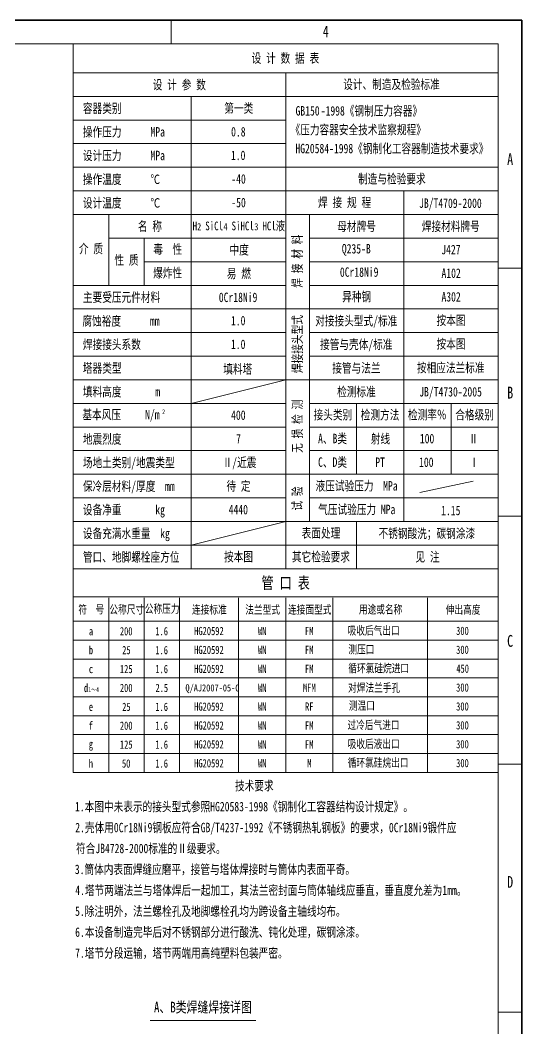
# Model space of a CAD drawing. Header units: millimetres. Extents: x -55641 to 52612, y -23263 to -5715.
# Drawn here: x 49683 to 49895.5, y -6142 to -5714.9 of the extents above; entities that cross this region are included whole.
import ezdxf

# ---------------------------------------------------------------- set-up
doc = ezdxf.new("R2010")
doc.units = ezdxf.units.MM
doc.header["$MEASUREMENT"] = 0
for name, color, linetype, lineweight in [('AM_8', 7, 'Continuous', 35), ('图层1', 1, 'Continuous', 20), ('粗实线', 7, 'Continuous', 35), ('细实线', 1, 'Continuous', 18)]:
    doc.layers.add(name, color=color, linetype=linetype, lineweight=lineweight)
doc.styles.add('1', font='SimSun.ttf', dxfattribs={"width": 0.75, "height": 3})
doc.styles.add('模板字体', font='SIMFANG.TTF', dxfattribs={"width": 0.75})

msp = doc.modelspace()

# ---------------------------------------------------------------- linework, layer by layer
at = {"layer": '粗实线', "color": 7}
for p, q in [((49895.46, -5714.94), (49301.46, -5714.94)), ((49895.46, -6555.94), (49895.46, -5714.94))]:
    msp.add_line(p, q, dxfattribs=at)
at = {"layer": '细实线', "color": 7}
for p, q in [((49746.96, -5714.94), (49746.96, -5724.94)), ((49885.46, -5724.94), (49326.46, -5724.94)), ((49705.46, -6033.47), (49705.46, -5724.94)), ((49885.46, -6545.94), (49885.46, -5724.94)), ((49705.46, -5737.22), (49885.46, -5737.22)), ((49795.46, -5947.22), (49795.46, -5737.22)), ((49705.46, -5747.22), (49885.46, -5747.22)), ((49755.46, -5947.22), (49755.46, -5747.22)), ((49705.46, -5757.22), (49795.46, -5757.22)), ((49705.46, -5767.22), (49795.46, -5767.22)), ((49705.46, -5777.22), (49885.46, -5777.22)), ((49705.46, -5787.22), (49885.46, -5787.22)), ((49845.46, -5927.22), (49845.46, -5787.22)), ((49705.46, -5797.22), (49885.46, -5797.22)), ((49720.46, -5827.22), (49720.46, -5797.22)), ((49805.46, -5927.22), (49805.46, -5797.22)), ((49720.46, -5807.22), (49795.46, -5807.22)), ((49735.46, -5827.22), (49735.46, -5807.22)), ((49805.46, -5807.22), (49885.46, -5807.22)), ((49735.46, -5817.22), (49795.46, -5817.22)), ((49805.46, -5817.22), (49885.46, -5817.22)), ((49895.46, -5819.94), (49885.46, -5819.94)), ((49705.46, -5827.22), (49795.46, -5827.22)), ((49805.46, -5827.22), (49885.46, -5827.22)), ((49705.46, -5837.22), (49885.46, -5837.22)), ((49705.46, -5847.22), (49795.46, -5847.22)), ((49805.46, -5847.22), (49885.46, -5847.22)), ((49705.46, -5857.22), (49795.46, -5857.22)), ((49805.46, -5857.22), (49885.46, -5857.22)), ((49705.46, -5867.22), (49885.46, -5867.22)), ((49755.46, -5877.22), (49795.46, -5867.22)), ((49705.46, -5877.22), (49795.46, -5877.22)), ((49805.46, -5877.22), (49885.46, -5877.22)), ((49825.46, -5907.22), (49825.46, -5877.22)), ((49865.46, -5907.22), (49865.46, -5877.22)), ((49705.46, -5887.22), (49795.46, -5887.22)), ((49805.46, -5887.22), (49885.46, -5887.22)), ((49705.46, -5897.22), (49795.46, -5897.22)), ((49805.46, -5897.22), (49885.46, -5897.22)), ((49705.46, -5907.22), (49885.46, -5907.22)), ((49852.31, -5914.89), (49874.84, -5910.15)), ((49705.46, -5917.22), (49795.46, -5917.22)), ((49805.46, -5917.22), (49885.46, -5917.22)), ((49705.46, -5927.22), (49885.46, -5927.22)), ((49755.46, -5937.22), (49795.46, -5927.22)), ((49825.46, -5927.22), (49825.46, -5947.22)), ((49895.46, -5924.94), (49885.46, -5924.94)), ((49705.46, -5937.22), (49885.46, -5937.22)), ((49705.46, -5947.22), (49885.46, -5947.22)), ((49705.46, -5959.06), (49885.46, -5959.06)), ((49720.46, -6033.47), (49720.46, -5959.47)), ((49735.46, -6033.47), (49735.46, -5959.47)), ((49750.46, -6033.47), (49750.46, -5959.47)), ((49775.46, -6033.47), (49775.46, -5959.47)), ((49795.46, -6033.47), (49795.46, -5959.47)), ((49815.46, -6033.47), (49815.46, -5959.47)), ((49855.46, -6033.47), (49855.46, -5959.47)), ((49705.46, -5969.47), (49885.46, -5969.47)), ((49705.46, -5977.47), (49885.46, -5977.47)), ((49705.46, -5985.47), (49885.46, -5985.47)), ((49705.46, -5993.47), (49885.46, -5993.47)), ((49705.46, -6001.47), (49885.46, -6001.47)), ((49705.46, -6009.47), (49885.46, -6009.47)), ((49705.46, -6017.47), (49885.46, -6017.47)), ((49705.46, -6025.47), (49885.46, -6025.47)), ((49895.46, -6029.94), (49885.46, -6029.94)), ((49705.46, -6033.47), (49885.46, -6033.47)), ((49895.46, -6134.94), (49885.46, -6134.94)), ((49737.99, -6138.48), (49782.84, -6138.48))]:
    msp.add_line(p, q, dxfattribs=at)

# ---------------------------------------------------------------- texts
at = {"color": 7, "style": '模板字体', "width": 0.75}
msp.add_text('Q/AJ2007-05-0', height=3, dxfattribs=at).set_placement((49752.97, -5999.17))
at = {"layer": 'AM_8', "color": 7, "width": 0.75}
for s, height, style, p in [('设 计 数 据 表', 4, '模板字体', (49781.01, -5733)), ('设 计 参 数', 4, '模板字体', (49739.13, -5744.26)), ('设计、制造及检验标准', 4, '模板字体', (49819.79, -5744.09)), ('  容器类别', 4, '模板字体', (49705.46, -5754.24)), ('第一类', 4, '模板字体', (49769.42, -5754.16)), ('GB150', 4, '模板字体', (49799.61, -5755.33)), ('-1998《钢制压力容器》', 4, '模板字体', (49810.28, -5755.33)), ('  操作压力      MPa', 4.0005, '模板字体', (49705.46, -5764.23)), ('0.8', 4, '模板字体', (49772.32, -5764.17)), (' 《压力容器安全技术监察规程》', 4, '模板字体', (49795.46, -5763.3)), ('  设计压力      MPa', 4.0005, '模板字体', (49705.46, -5774.23)), ('  HG20584-1998《钢制化工容器制造技术要求》', 4, '模板字体', (49795.46, -5771.27)), ('1.0', 4, '模板字体', (49772.26, -5774.17)), ('  操作温度      ℃', 4, '模板字体', (49705.46, -5784.3)), ('-40', 4, '模板字体', (49772.41, -5784.17)), ('制造与检验要求', 4, '模板字体', (49826.08, -5784.1)), ('  设计温度      ℃', 4.0005, '模板字体', (49705.46, -5794.3)), ('-50', 4, '模板字体', (49772.41, -5794.17)), ('焊 接 规 程', 4, '模板字体', (49809.14, -5794.1)), ('JB/T4709-2000', 4, '模板字体', (49851.94, -5794.43)), ('名 称', 4, '模板字体', (49732.82, -5804.16)), (' HCl液', 3.697, '模板字体', (49783.7, -5803.91)), ('母材牌号', 4, '模板字体', (49817.27, -5804.24)), ('焊接材料牌号', 4, '模板字体', (49853.11, -5804.23)), ('H', 3.7, '模板字体', (49756, -5803.91)), ('2', 3, '模板字体', (49757.92, -5803.91)), (' SiCl', 3.699, '模板字体', (49759.47, -5803.91)), ('4', 3, '模板字体', (49769.07, -5803.91)), (' SiHCl', 3.698, '模板字体', (49770.63, -5803.91)), ('3', 3, '模板字体', (49782.14, -5803.91)), ('介 质', 4, '模板字体', (49707.85, -5813.71)), ('毒  性', 4, '模板字体', (49739.34, -5813.92)), ('中度', 4, '模板字体', (49771.64, -5814.17)), ('Q235-B', 4, '模板字体', (49819.22, -5813.72)), ('J427', 4, '模板字体', (49861.34, -5814.07)), ('性 质', 4, '模板字体', (49722.89, -5818.48)), ('爆炸性', 4, '模板字体', (49739.33, -5823.94)), ('易 燃', 4, '模板字体', (49770.48, -5824.17)), ('0Cr18Ni9', 4, '模板字体', (49818.4, -5823.61)), ('A102', 4, '模板字体', (49861.42, -5824.07)), ('  主要受压元件材料', 4, '模板字体', (49705.46, -5834.24)), ('异种钢', 4, '模板字体', (49819.37, -5834.01)), ('0Cr18Ni9', 4, '模板字体', (49767.12, -5834.3)), ('A302', 4, '模板字体', (49861.42, -5834.07)), (' 腐蚀裕度      mm', 4.0005, '模板字体', (49707.28, -5844.3)), ('1.0', 4, '模板字体', (49772.26, -5844.17)), ('对接接头型式/标准', 4, '模板字体', (49807.94, -5844.22)), ('按本图', 4, '模板字体', (49859.32, -5844.01)), ('  焊接接头系数', 4, '模板字体', (49705.46, -5854.23)), ('1.0', 4, '模板字体', (49772.26, -5854.17)), ('接管与壳体/标准', 4, '模板字体', (49809.98, -5854.23)), ('按本图', 4, '模板字体', (49859.32, -5854.01)), ('  塔器类型', 4, '模板字体', (49705.46, -5864.25)), ('接管与法兰', 4, '模板字体', (49815.17, -5864.2)), ('按相应法兰标准', 4, '模板字体', (49851.02, -5864.07)), ('填料塔', 4, '模板字体', (49769.01, -5864.63)), ('  填料高度       m', 4.0005, '模板字体', (49705.46, -5874.27)), ('检测标准', 4, '模板字体', (49817.22, -5874.25)), ('JB/T4730-2005', 4, '模板字体', (49852.01, -5874.28)), (' 基本风压     N/m', 4.0005, '模板字体', (49707.28, -5883.94)), ('2', 2, '模板字体', (49743.11, -5881.73)), ('400', 4, '模板字体', (49772.32, -5884.17)), ('接头类别', 4, '模板字体', (49807.24, -5884)), ('检测方法', 4, '模板字体', (49827.22, -5884.04)), ('检测率％', 4, '模板字体', (49847.22, -5884.01)), ('合格级别', 4, '模板字体', (49867.27, -5884.01)), ('A、B类', 4, '模板字体', (49809.15, -5894.07)), ('射线', 4, '模板字体', (49831.48, -5894.17)), ('  地震烈度', 4, '模板字体', (49705.46, -5894.3)), ('7', 4, '模板字体', (49774.43, -5894.17)), ('100', 4, '模板字体', (49852.26, -5894.11)), ('Ⅱ', 4, '模板字体', (49872.94, -5894.18)), ('  场地土类别/地震类型', 4.0005, '模板字体', (49705.46, -5904.25)), ('Ⅱ/近震', 4, '模板字体', (49768.7, -5904.18)), ('C、D类', 4, '模板字体', (49809.15, -5904.07)), ('PT', 4, '模板字体', (49833.39, -5904.11)), ('100', 4, '模板字体', (49851.94, -5904.09)), ('Ⅰ', 4, '模板字体', (49873.19, -5904.18)), ('  保冷层材料/厚度  mm', 4.0005, '模板字体', (49705.46, -5914.27)), ('待 定', 4, '模板字体', (49770.34, -5914.17)), ('液压试验压力  MPa', 4, '模板字体', (49808.1, -5914.11)), ('  设备净重       kg', 4.0005, '模板字体', (49705.46, -5924.24)), ('4440', 4, '模板字体', (49771.28, -5924.17)), ('气压试验压力 MPa', 4, '模板字体', (49809.18, -5924.11)), ('1.15', 4, '模板字体', (49861.29, -5924.54)), ('  设备充满水重量  kg', 4.0005, '模板字体', (49705.46, -5934.25)), ('表面处理', 4, '模板字体', (49802.22, -5934.08)), ('不锈钢酸洗；碳钢涂漆', 4, '模板字体', (49834.78, -5934.23)), ('  管口、地脚螺栓座方位', 4.0005, '模板字体', (49705.46, -5944.23)), ('按本图', 4, '模板字体', (49769.32, -5944.12)), ('其它检验要求', 4, '模板字体', (49798.09, -5944.14)), ('见 注', 4, '模板字体', (49850.41, -5944.18)), ('管 口 表', 5, '模板字体', (49785.2, -5955.72)), ('公称压力', 3.5, '模板字体', (49735.76, -5965.93)), ('用途或名称', 3.5, '模板字体', (49826.45, -5966.2)), ('符  号', 3.5, '模板字体', (49707.63, -5966.21)), ('公称尺寸', 3.5, '模板字体', (49720.76, -5966.23)), ('连接标准', 3.5, '模板字体', (49755.77, -5966.27)), ('法兰型式', 3.5, '模板字体', (49778.33, -5966.32)), ('连接面型式', 3.5, '模板字体', (49796.45, -5966.28)), ('伸出高度', 3.5, '模板字体', (49863.23, -5966.3)), ('a', 3.5, '模板字体', (49712.09, -5975.42)), ('200', 3.5, '模板字体', (49725.2, -5975.42)), ('1.6', 3.5, '模板字体', (49740.22, -5975.42)), ('HG20592', 3.5, '模板字体', (49756.68, -5975.33)), ('WN', 3.5, '模板字体', (49783.7, -5975.34)), ('FM', 3.5, '模板字体', (49803.6, -5975.34)), ('吸收后气出口', 3.5, '模板字体', (49821.68, -5975.15)), ('300', 3.5, '模板字体', (49867.63, -5975.26)), ('测压口', 3.5, '模板字体', (49821.98, -5983.13)), ('b', 3.5, '模板字体', (49712.06, -5983.42)), ('25', 3.5, '模板字体', (49726.17, -5983.42)), ('1.6', 3.5, '模板字体', (49740.22, -5983.42)), ('HG20592', 3.5, '模板字体', (49756.68, -5983.33)), ('WN', 3.5, '模板字体', (49783.7, -5983.34)), ('FM', 3.5, '模板字体', (49803.6, -5983.34)), ('300', 3.5, '模板字体', (49867.63, -5983.26)), ('HG20592', 3.5, '模板字体', (49756.68, -5991.33)), ('循环氯硅烷进口', 3.5, '模板字体', (49821.96, -5991.13)), ('450', 3.5, '模板字体', (49867.71, -5991.26)), ('c', 3.5, '模板字体', (49712.06, -5991.42)), ('125', 3.5, '模板字体', (49725.22, -5991.42)), ('1.6', 3.5, '模板字体', (49740.22, -5991.42)), ('WN', 3.5, '模板字体', (49783.7, -5991.34)), ('FM', 3.5, '模板字体', (49803.6, -5991.34)), ('d', 3.5, '模板字体', (49709.98, -5999.42)), ('200', 3.5, '模板字体', (49725.2, -5999.42)), ('2.5', 3.5, '模板字体', (49740.27, -5999.42)), ('WN', 3.5, '模板字体', (49783.7, -5999.34)), ('MFM', 3.5, '模板字体', (49802.76, -5999.34)), ('对焊法兰手孔 ', 3.5, '模板字体', (49821.85, -5999.36)), ('300', 3.5, '模板字体', (49867.63, -5999.26)), ('1～4', 2, '模板字体', (49711.8, -5999.42)), ('e', 3.5, '模板字体', (49712.05, -6007.42)), ('25', 3.5, '模板字体', (49726.17, -6007.42)), ('1.6', 3.5, '模板字体', (49740.22, -6007.42)), ('HG20592', 3.5, '模板字体', (49756.68, -6007.33)), ('WN', 3.5, '模板字体', (49783.7, -6007.34)), ('RF', 3.5, '模板字体', (49803.65, -6007.34)), ('测温口', 3.5, '模板字体', (49822.21, -6006.94)), ('300', 3.5, '模板字体', (49867.63, -6007.26)), ('f', 3.5, '1', (49711.98, -6015.42)), ('200', 3.5, '模板字体', (49725.2, -6015.42)), ('1.6', 3.5, '模板字体', (49740.22, -6015.42)), ('HG20592', 3.5, '模板字体', (49756.68, -6015.33)), ('WN', 3.5, '模板字体', (49783.7, -6015.34)), ('FM', 3.5, '模板字体', (49803.6, -6015.34)), ('过冷后气进口', 3.5, '模板字体', (49821.62, -6015.15)), ('300', 3.5, '模板字体', (49867.63, -6015.26)), ('g', 3.5, '模板字体', (49712.06, -6023.11)), ('125', 3.5, '模板字体', (49725.22, -6023.42)), ('1.6', 3.5, '模板字体', (49740.22, -6023.42)), ('HG20592', 3.5, '模板字体', (49756.68, -6023.33)), ('WN', 3.5, '模板字体', (49783.7, -6023.34)), ('FM', 3.5, '模板字体', (49803.6, -6023.34)), ('吸收后液出口', 3.5, '模板字体', (49821.68, -6023.15)), ('300', 3.5, '模板字体', (49867.63, -6023.26)), ('h', 3.5, '模板字体', (49712.05, -6031.42)), ('50', 3.5, '模板字体', (49726.09, -6031.42)), ('1.6', 3.5, '模板字体', (49740.22, -6031.42)), ('HG20592', 3.5, '模板字体', (49756.68, -6031.33)), ('WN', 3.5, '模板字体', (49783.7, -6031.34)), ('M', 3.5, '模板字体', (49804.58, -6031.34)), ('循环氯硅烷出口', 3.5, '模板字体', (49821.73, -6031.1)), ('300', 3.5, '模板字体', (49867.63, -6031.26)), ('                                 技术要求', 4, '模板字体', (49706.62, -6041.08)), ('1.本图中未表示的接头型式参照HG20583-1998《钢制化工容器结构设计规定》。', 4, '模板字体', (49706.2, -6049.93)), ('2.壳体用0Cr18Ni9钢板应符合GB/T4237-1992《不锈钢热轧钢板》的要求，0Cr18Ni9锻件应', 4, '模板字体', (49706.29, -6058.79)), ('符合JB4728-2000标准的Ⅱ级要求。', 4, '模板字体', (49706.62, -6067.65)), ('3.筒体内表面焊缝应磨平，接管与塔体焊接时与筒体内表面平奇。', 4, '模板字体', (49706.13, -6076.5)), ('4.塔节两端法兰与塔体焊后一起加工，其法兰密封面与筒体轴线应垂直，垂直度允差为1mm。', 4, '模板字体', (49706.31, -6085.36)), ('5.除注明外，法兰螺栓孔及地脚螺栓孔均为跨设备主轴线均布。', 4, '模板字体', (49706.24, -6094.22)), ('6.本设备制造完毕后对不锈钢部分进行酸洗、钝化处理，碳钢涂漆。', 4, '模板字体', (49706.26, -6103.07)), ('7.塔节分段运输，塔节两端用高纯塑料包装严密。', 4, '模板字体', (49706.26, -6111.93))]:
    msp.add_text(s, height=height, dxfattribs=dict(at, style=style)).set_placement(p)
at = {"layer": 'AM_8', "color": 7, "style": '模板字体', "width": 0.75}
for s, p in [('焊 接 材 料', (49802.29, -5828.22)), ('焊接接头型式', (49802.37, -5864.36)), ('无 损 检 测', (49802.36, -5898.17)), ('试 验', (49802.31, -5922.62))]:
    msp.add_text(s, height=4, rotation=90, dxfattribs=at).set_placement(p)
at = {"layer": '图层1', "color": 7, "style": '模板字体', "width": 0.75}
msp.add_text('A、B类焊缝焊接详图', height=4.5, dxfattribs=at).set_placement((49739.66, -6135.08))
at = {"layer": '粗实线', "color": 7, "style": '模板字体', "width": 0.75}
for s, p in [('4', (49811.16, -5722.2)), ('A ', (49889.24, -5776.29)), ('B ', (49889.24, -5875.14)), ('C', (49889.22, -5980.27)), ('D', (49889.22, -6082.33))]:
    msp.add_text(s, height=5, dxfattribs=at).set_placement(p)

doc.saveas('drawing.dxf')
